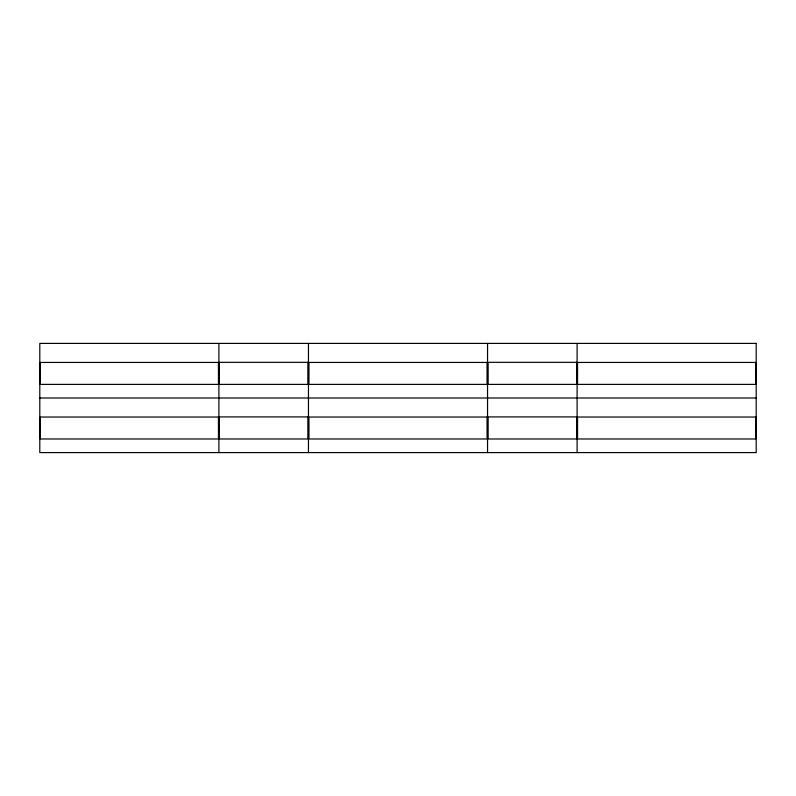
<?xml version="1.0" encoding="UTF-8"?>
<svg xmlns="http://www.w3.org/2000/svg" width="796" height="796" viewBox="0 0 796 796"><rect width="100%" height="100%" fill="white"/><g stroke="black" fill="none" stroke-linecap="round" stroke-linejoin="round"><path stroke-width="1.19" d="M39.8 398L756.2 398M577.1 343.414L577.1 452.586M487.55 343.414L487.55 452.586M308.45 343.414L308.45 452.586M218.9 343.414L218.9 452.586M756.2 343.414L39.8 343.414L39.8 452.586L756.2 452.586L756.2 343.414M307.992 362.329L219.358 362.329L219.358 384.388L307.992 384.388L307.992 362.329M576.642 362.329L488.008 362.329L488.008 384.388L576.642 384.388L576.642 362.329M218.442 362.439L40.258 362.439L40.258 384.388L218.442 384.388L218.442 362.439M487.092 362.439L308.908 362.439L308.908 384.388L487.092 384.388L487.092 362.439M755.742 362.439L577.558 362.439L577.558 384.388L755.742 384.388L755.742 362.439M307.992 416.915L219.358 416.915L219.358 438.974L307.992 438.974L307.992 416.915M576.642 416.915L488.008 416.915L488.008 438.974L576.642 438.974L576.642 416.915M218.442 417.034L40.258 417.034L40.258 438.974L218.442 438.974L218.442 417.034M487.092 417.034L308.908 417.034L308.908 438.974L487.092 438.974L487.092 417.034M755.742 417.034L577.558 417.034L577.558 438.974L755.742 438.974L755.742 417.034"/></g></svg>
